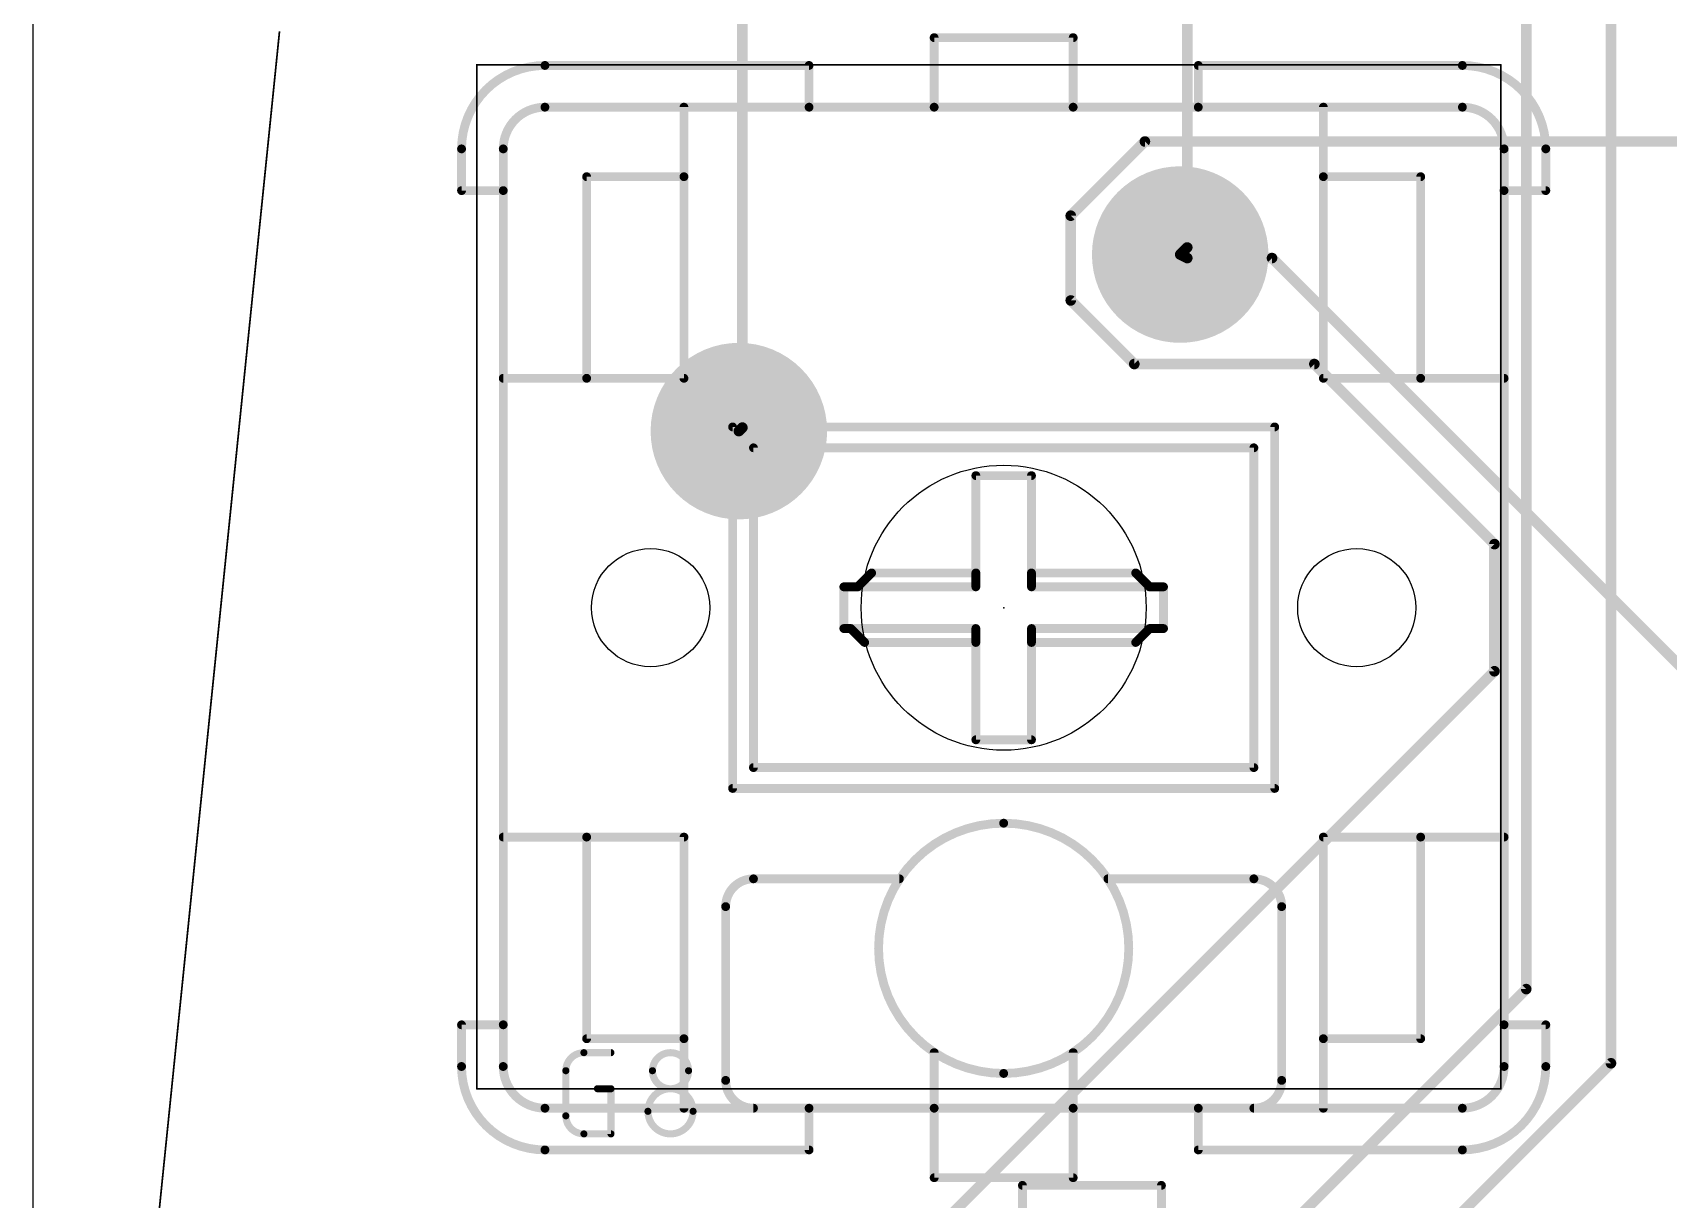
# Model space of a CAD drawing. Extents: x 8 to 150, y -13 to 106.
# Drawn here: x 7.62 to 31.15, y 60.07 to 76.85 of the extents above; entities that cross this region are included whole.
import ezdxf

# ---------------------------------------------------------------- set-up
doc = ezdxf.new("R2010")
doc.units = 0
for name, color, linetype in [('1', 22, 'CONTINUOUS'), ('16', 175, 'CONTINUOUS'), ('17', 82, 'CONTINUOUS'), ('20', 30, 'CONTINUOUS'), ('21', 253, 'CONTINUOUS'), ('23', 7, 'CONTINUOUS'), ('25', 253, 'CONTINUOUS'), ('49', 253, 'CONTINUOUS'), ('51', 253, 'CONTINUOUS')]:
    doc.layers.add(name, color=color, linetype=linetype)

# ---------------------------------------------------------------- blocks, each defined once
blk = doc.blocks.new('ROUNDP')
at = {"const_width": 0.5}
blk.add_lwpolyline([(0, -0.25, 1), (0, 0.25, 1), (0, -0.25)], format="xyb", dxfattribs=at)

msp = doc.modelspace()

# ---------------------------------------------------------------- linework, layer by layer
at = {"layer": '1', "const_width": 0.1524}
for points in [[(17.8308, 71.1708), (17.8308, 84.1248)], [(23.622, 75.2856), (22.5552, 74.2188)], [(32.6136, 75.2856), (23.622, 75.2856)], [(22.5552, 74.2188), (22.5552, 72.9996)], [(24.2316, 73.6092), (24.13, 73.66)], [(25.4508, 73.6092), (24.2316, 73.6092)], [(44.45, 54.61), (25.4508, 73.6092)], [(22.5552, 72.9996), (23.4696, 72.0852)], [(23.4696, 72.0852), (26.0604, 72.0852)], [(26.0604, 72.0852), (28.6512, 69.4944)], [(17.8308, 71.1708), (17.78, 71.12)], [(28.6512, 69.4944), (28.6512, 67.6656)], [(28.6512, 67.6656), (19.05, 58.0644)]]:
    msp.add_lwpolyline(points, dxfattribs=at)
at = {"layer": '1', "const_width": 0.0762}
for points in [[(23.622, 75.3237, 1), (23.622, 75.2475)], [(23.6489, 75.2587, 1), (23.5951, 75.3125)], [(22.5933, 74.2188, 1), (22.5171, 74.2188)], [(22.5283, 74.2457, 1), (22.5821, 74.1919)], [(24.147, 73.6941, 1), (24.113, 73.6259)], [(24.2316, 73.6473, 1), (24.2316, 73.5711)], [(24.2146, 73.5751, 1), (24.2486, 73.6433)], [(25.4777, 73.6361, 1), (25.4239, 73.5823)], [(25.4508, 73.5711, 1), (25.4508, 73.6473)], [(22.5171, 72.9996, 1), (22.5933, 72.9996)], [(22.5821, 73.0265, 1), (22.5283, 72.9727)], [(23.4696, 72.1233, 1), (23.4696, 72.0471)], [(23.4427, 72.0583, 1), (23.4965, 72.1121)], [(26.0873, 72.1121, 1), (26.0335, 72.0583)], [(26.0604, 72.0471, 1), (26.0604, 72.1233)], [(17.7531, 71.1469, 1), (17.8069, 71.0931)], [(17.7927, 71.1708, 1), (17.8689, 71.1708)], [(17.8577, 71.1439, 1), (17.8039, 71.1977)], [(28.6893, 69.4944, 1), (28.6131, 69.4944)], [(28.6243, 69.4675, 1), (28.6781, 69.5213)], [(28.6131, 67.6656, 1), (28.6893, 67.6656)], [(28.6781, 67.6387, 1), (28.6243, 67.6925)]]:
    msp.add_lwpolyline(points, format="xyb", dxfattribs=at)
at = {"layer": '16', "const_width": 0.1524}
for points in [[(30.3276, 62.0268), (30.3276, 96.012)], [(24.2316, 92.964), (24.2316, 73.7616)], [(29.1084, 63.0936), (29.1084, 91.2876)], [(24.2316, 73.7616), (24.13, 73.66)], [(23.7744, 57.7596), (29.1084, 63.0936)], [(25.4508, 57.15), (30.3276, 62.0268)]]:
    msp.add_lwpolyline(points, dxfattribs=at)
at = {"layer": '16', "const_width": 0.0762}
for points in [[(24.1031, 73.6869, 1), (24.1569, 73.6331)], [(24.1935, 73.7616, 1), (24.2697, 73.7616)], [(24.2585, 73.7347, 1), (24.2047, 73.7885)], [(29.0703, 63.0936, 1), (29.1465, 63.0936)], [(29.1353, 63.0667, 1), (29.0815, 63.1205)], [(30.2895, 62.0268, 1), (30.3657, 62.0268)], [(30.3545, 61.9999, 1), (30.3007, 62.0537)]]:
    msp.add_lwpolyline(points, format="xyb", dxfattribs=at)
at = {"layer": '20', "const_width": 0.025}
msp.add_lwpolyline([(8.89, 54.5206), (11.1709, 76.8708)], dxfattribs=at)
at = {"layer": '20'}
for centre, radius in [((21.59, 68.58), 2.05), ((16.51, 68.58), 0.85), ((26.67, 68.58), 0.85)]:
    msp.add_circle(centre, radius, dxfattribs=at)
at = {"layer": '21'}
for points, const_width in [([(20.59, 76.8118, 1), (20.59, 76.7482)], 0.0635), ([(20.6217, 76.78, 1), (20.5583, 76.78)], 0.0635), ([(22.6217, 76.78, 1), (22.5583, 76.78)], 0.0635), ([(22.59, 76.7482, 1), (22.59, 76.8118)], 0.0635), ([(14.99, 76.38, 0.4142), (13.79, 75.18)], 0.127), ([(14.99, 76.4118, 1), (14.99, 76.3483)], 0.0635), ([(14.99, 76.3483, 1), (14.99, 76.4118)], 0.0635), ([(18.8217, 76.38, 1), (18.7583, 76.38)], 0.0635), ([(18.79, 76.3483, 1), (18.79, 76.4118)], 0.0635), ([(24.39, 76.4118, 1), (24.39, 76.3483)], 0.0635), ([(24.4217, 76.38, 1), (24.3583, 76.38)], 0.0635), ([(28.19, 76.4118, 1), (28.19, 76.3483)], 0.0635), ([(29.39, 75.18, 0.4142), (28.19, 76.38)], 0.127), ([(28.19, 76.3483, 1), (28.19, 76.4118)], 0.0635), ([(14.99, 75.78, 0.4142), (14.39, 75.18)], 0.127), ([(14.99, 75.8118, 1), (14.99, 75.7482)], 0.0635), ([(14.99, 75.7482, 1), (14.99, 75.8118)], 0.0635), ([(18.79, 75.8118, 1), (18.79, 75.7482)], 0.0635), ([(18.7583, 75.78, 1), (18.8217, 75.78)], 0.0635), ([(18.79, 75.7482, 1), (18.79, 75.8118)], 0.0635), ([(20.59, 75.8118, 1), (20.59, 75.7482)], 0.0635), ([(20.5583, 75.78, 1), (20.6217, 75.78)], 0.0635), ([(20.59, 75.7482, 1), (20.59, 75.8118)], 0.0635), ([(22.59, 75.8118, 1), (22.59, 75.7482)], 0.0635), ([(22.5583, 75.78, 1), (22.6217, 75.78)], 0.0635), ([(22.59, 75.7482, 1), (22.59, 75.8118)], 0.0635), ([(24.39, 75.8118, 1), (24.39, 75.7482)], 0.0635), ([(24.3583, 75.78, 1), (24.4217, 75.78)], 0.0635), ([(24.39, 75.7482, 1), (24.39, 75.8118)], 0.0635), ([(28.19, 75.8118, 1), (28.19, 75.7482)], 0.0635), ([(28.79, 75.18, 0.4142), (28.19, 75.78)], 0.127), ([(28.19, 75.7482, 1), (28.19, 75.8118)], 0.0635), ([(13.8218, 75.18, 1), (13.7583, 75.18)], 0.0635), ([(13.7583, 75.18, 1), (13.8218, 75.18)], 0.0635), ([(14.4218, 75.18, 1), (14.3582, 75.18)], 0.0635), ([(14.3582, 75.18, 1), (14.4218, 75.18)], 0.0635), ([(28.8218, 75.18, 1), (28.7583, 75.18)], 0.0635), ([(28.7583, 75.18, 1), (28.8218, 75.18)], 0.0635), ([(29.4217, 75.18, 1), (29.3583, 75.18)], 0.0635), ([(29.3583, 75.18, 1), (29.4217, 75.18)], 0.0635), ([(13.79, 74.6118, 1), (13.79, 74.5482)], 0.0635), ([(13.7583, 74.58, 1), (13.8218, 74.58)], 0.0635), ([(14.4218, 74.58, 1), (14.3582, 74.58)], 0.0635), ([(14.3582, 74.58, 1), (14.4218, 74.58)], 0.0635), ([(14.39, 74.5482, 1), (14.39, 74.6118)], 0.0635), ([(28.79, 74.6118, 1), (28.79, 74.5482)], 0.0635), ([(28.8218, 74.58, 1), (28.7583, 74.58)], 0.0635), ([(28.7583, 74.58, 1), (28.8218, 74.58)], 0.0635), ([(29.3583, 74.58, 1), (29.4217, 74.58)], 0.0635), ([(29.39, 74.5482, 1), (29.39, 74.6118)], 0.0635), ([(13.79, 62.6118, 1), (13.79, 62.5483)], 0.0635), ([(13.8218, 62.58, 1), (13.7583, 62.58)], 0.0635), ([(14.4218, 62.58, 1), (14.3582, 62.58)], 0.0635), ([(14.3582, 62.58, 1), (14.4218, 62.58)], 0.0635), ([(14.39, 62.5483, 1), (14.39, 62.6118)], 0.0635), ([(28.79, 62.6118, 1), (28.79, 62.5483)], 0.0635), ([(28.8218, 62.58, 1), (28.7583, 62.58)], 0.0635), ([(28.7583, 62.58, 1), (28.8218, 62.58)], 0.0635), ([(29.4217, 62.58, 1), (29.3583, 62.58)], 0.0635), ([(29.39, 62.5483, 1), (29.39, 62.6118)], 0.0635), ([(13.79, 61.98, 0.4142), (14.99, 60.78)], 0.127), ([(13.8218, 61.98, 1), (13.7583, 61.98)], 0.0635), ([(13.7583, 61.98, 1), (13.8218, 61.98)], 0.0635), ([(14.4218, 61.98, 1), (14.3582, 61.98)], 0.0635), ([(14.3582, 61.98, 1), (14.4218, 61.98)], 0.0635), ([(14.39, 61.98, 0.4142), (14.99, 61.38)], 0.127), ([(28.19, 60.78, 0.4142), (29.39, 61.98)], 0.127), ([(28.19, 61.38, 0.4142), (28.79, 61.98)], 0.127), ([(28.8218, 61.98, 1), (28.7583, 61.98)], 0.0635), ([(28.7583, 61.98, 1), (28.8218, 61.98)], 0.0635), ([(29.4217, 61.98, 1), (29.3583, 61.98)], 0.0635), ([(29.3583, 61.98, 1), (29.4217, 61.98)], 0.0635), ([(14.99, 61.4118, 1), (14.99, 61.3483)], 0.0635), ([(14.99, 61.3483, 1), (14.99, 61.4118)], 0.0635), ([(18.79, 61.4118, 1), (18.79, 61.3483)], 0.0635), ([(18.8217, 61.38, 1), (18.7583, 61.38)], 0.0635), ([(18.79, 61.3483, 1), (18.79, 61.4118)], 0.0635), ([(20.59, 61.4118, 1), (20.59, 61.3483)], 0.0635), ([(20.6217, 61.38, 1), (20.5583, 61.38)], 0.0635), ([(20.59, 61.3483, 1), (20.59, 61.4118)], 0.0635), ([(22.59, 61.4118, 1), (22.59, 61.3483)], 0.0635), ([(22.6217, 61.38, 1), (22.5583, 61.38)], 0.0635), ([(22.59, 61.3483, 1), (22.59, 61.4118)], 0.0635), ([(24.39, 61.4118, 1), (24.39, 61.3483)], 0.0635), ([(24.4217, 61.38, 1), (24.3583, 61.38)], 0.0635), ([(24.39, 61.3483, 1), (24.39, 61.4118)], 0.0635), ([(28.19, 61.4118, 1), (28.19, 61.3483)], 0.0635), ([(28.19, 61.3483, 1), (28.19, 61.4118)], 0.0635), ([(14.99, 60.8118, 1), (14.99, 60.7482)], 0.0635), ([(14.99, 60.7482, 1), (14.99, 60.8118)], 0.0635), ([(18.7583, 60.78, 1), (18.8217, 60.78)], 0.0635), ([(18.79, 60.7482, 1), (18.79, 60.8118)], 0.0635), ([(24.39, 60.8118, 1), (24.39, 60.7482)], 0.0635), ([(24.3583, 60.78, 1), (24.4217, 60.78)], 0.0635), ([(28.19, 60.8118, 1), (28.19, 60.7482)], 0.0635), ([(28.19, 60.7482, 1), (28.19, 60.8118)], 0.0635), ([(20.59, 60.4118, 1), (20.59, 60.3483)], 0.0635), ([(20.5583, 60.38, 1), (20.6217, 60.38)], 0.0635), ([(21.86, 60.3018, 1), (21.86, 60.2383)], 0.0635), ([(21.8917, 60.27, 1), (21.8283, 60.27)], 0.0635), ([(22.5583, 60.38, 1), (22.6217, 60.38)], 0.0635), ([(22.59, 60.3483, 1), (22.59, 60.4118)], 0.0635), ([(23.8917, 60.27, 1), (23.8283, 60.27)], 0.0635), ([(23.86, 60.2383, 1), (23.86, 60.3018)], 0.0635)]:
    msp.add_lwpolyline(points, format="xyb", dxfattribs=dict(at, const_width=const_width))
at = {"layer": '21', "const_width": 0.127}
for points in [[(20.59, 76.78), (20.59, 75.78)], [(22.59, 76.78), (20.59, 76.78)], [(22.59, 76.78), (22.59, 75.78)], [(14.99, 76.38), (18.79, 76.38)], [(18.79, 76.38), (18.79, 75.78)], [(24.39, 76.38), (28.19, 76.38)], [(24.39, 76.38), (24.39, 75.78)], [(14.99, 75.78), (18.79, 75.78)], [(18.79, 75.78), (20.59, 75.78)], [(20.59, 75.78), (22.59, 75.78)], [(22.59, 75.78), (24.39, 75.78)], [(24.39, 75.78), (28.19, 75.78)], [(13.79, 74.58), (13.79, 75.18)], [(14.39, 74.58), (14.39, 75.18)], [(28.79, 75.18), (28.79, 74.58)], [(29.39, 75.18), (29.39, 74.58)], [(14.39, 74.58), (13.79, 74.58)], [(14.39, 62.58), (14.39, 74.58)], [(28.79, 74.58), (28.79, 62.58)], [(28.79, 74.58), (29.39, 74.58)], [(13.79, 61.98), (13.79, 62.58)], [(14.39, 62.58), (13.79, 62.58)], [(14.39, 61.98), (14.39, 62.58)], [(28.79, 62.58), (28.79, 61.98)], [(28.79, 62.58), (29.39, 62.58)], [(29.39, 62.58), (29.39, 61.98)], [(18.79, 61.38), (14.99, 61.38)], [(20.59, 61.38), (18.79, 61.38)], [(18.79, 61.38), (18.79, 60.78)], [(22.59, 61.38), (20.59, 61.38)], [(20.59, 61.38), (20.59, 60.38)], [(24.39, 61.38), (22.59, 61.38)], [(22.59, 61.38), (22.59, 60.38)], [(28.19, 61.38), (24.39, 61.38)], [(24.39, 61.38), (24.39, 60.78)], [(18.79, 60.78), (14.99, 60.78)], [(28.19, 60.78), (24.39, 60.78)], [(22.59, 60.38), (20.59, 60.38)], [(21.86, 60.27), (21.86, 59.27)], [(23.86, 60.27), (21.86, 60.27)], [(23.86, 60.27), (23.86, 59.27)]]:
    msp.add_lwpolyline(points, dxfattribs=at)
at = {"layer": '23'}
msp.add_point((21.59, 68.58), dxfattribs=at)
at = {"layer": '25'}
for points, const_width in [([(15.5504, 62.1792, 0.4142), (15.2908, 61.9196)], 0.1016), ([(15.5504, 62.2046, 1), (15.5504, 62.1538)], 0.0508), ([(15.5504, 62.1538, 1), (15.5504, 62.2046)], 0.0508), ([(15.9399, 62.1538, 1), (15.9399, 62.2046)], 0.0508), ([(17.0561, 61.9196, 1), (16.5368, 61.9196)], 0.1016), ([(15.3162, 61.9196, 1), (15.2654, 61.9196)], 0.0508), ([(15.2654, 61.9196, 1), (15.3162, 61.9196)], 0.0508), ([(16.5368, 61.9196, 1), (17.0561, 61.9196)], 0.1016), ([(16.5622, 61.9196, 1), (16.5114, 61.9196)], 0.0508), ([(16.5114, 61.9196, 1), (16.5622, 61.9196)], 0.0508), ([(17.0815, 61.9196, 1), (17.0307, 61.9196)], 0.0508), ([(17.0307, 61.9196, 1), (17.0815, 61.9196)], 0.0508), ([(15.7452, 61.6853, 1), (15.7452, 61.6345)], 0.0508), ([(15.9653, 61.6599, 1), (15.9145, 61.6599)], 0.0508), ([(15.9399, 61.6345, 1), (15.9399, 61.6853)], 0.0508), ([(17.121, 61.3354, 1), (16.4719, 61.3354)], 0.1016), ([(15.2908, 61.2704, 0.4142), (15.5504, 61.0108)], 0.1016), ([(15.3162, 61.2704, 1), (15.2654, 61.2704)], 0.0508), ([(15.2654, 61.2704, 1), (15.3162, 61.2704)], 0.0508), ([(16.4719, 61.3354, 1), (17.121, 61.3354)], 0.1016), ([(16.4973, 61.3354, 1), (16.4465, 61.3354)], 0.0508), ([(16.4465, 61.3354, 1), (16.4973, 61.3354)], 0.0508), ([(17.1464, 61.3354, 1), (17.0956, 61.3354)], 0.0508), ([(17.0956, 61.3354, 1), (17.1464, 61.3354)], 0.0508), ([(15.5504, 61.0362, 1), (15.5504, 60.9854)], 0.0508), ([(15.5504, 60.9854, 1), (15.5504, 61.0362)], 0.0508), ([(15.9145, 61.0108, 1), (15.9653, 61.0108)], 0.0508), ([(15.9399, 60.9854, 1), (15.9399, 61.0362)], 0.0508)]:
    msp.add_lwpolyline(points, format="xyb", dxfattribs=dict(at, const_width=const_width))
at = {"layer": '25', "const_width": 0.1016}
for points in [[(15.5504, 62.1792), (15.9399, 62.1792)], [(15.2908, 61.2704), (15.2908, 61.9196)], [(15.7452, 61.6599), (15.9399, 61.6599)], [(15.9399, 61.6599), (15.9399, 61.0108)], [(15.9399, 61.0108), (15.5504, 61.0108)]]:
    msp.add_lwpolyline(points, dxfattribs=at)
at = {"layer": '49'}
msp.add_line((7.62, 100), (7.62, -12.7), dxfattribs=at)
at = {"layer": '49', "const_width": 0.025}
for points in [[(28.7414, 76.3905), (14.0094, 76.3905)], [(14.0094, 76.3905), (14.0094, 61.6585)], [(28.7414, 61.6585), (28.7414, 76.3905)], [(14.0094, 61.6585), (28.7414, 61.6585)]]:
    msp.add_lwpolyline(points, dxfattribs=at)
at = {"layer": '49', "const_width": 0.0125}
for points in [[(14.0156, 76.3905, 1), (14.0031, 76.3905)], [(14.0094, 76.3967, 1), (14.0094, 76.3843)], [(28.7476, 76.3905, 1), (28.7351, 76.3905)], [(28.7414, 76.3843, 1), (28.7414, 76.3967)], [(14.0094, 61.6648, 1), (14.0094, 61.6523)], [(14.0031, 61.6585, 1), (14.0156, 61.6585)], [(28.7351, 61.6585, 1), (28.7476, 61.6585)], [(28.7414, 61.6523, 1), (28.7414, 61.6648)]]:
    msp.add_lwpolyline(points, format="xyb", dxfattribs=at)
at = {"layer": '51', "const_width": 0.127}
for points in [[(16.99, 74.78), (16.99, 75.78)], [(26.19, 74.78), (26.19, 75.78)], [(15.59, 71.88), (15.59, 74.78)], [(15.59, 74.78), (16.99, 74.78)], [(16.99, 71.88), (16.99, 74.78)], [(26.19, 71.88), (26.19, 74.78)], [(26.19, 74.78), (27.59, 74.78)], [(27.59, 71.88), (27.59, 74.78)], [(14.39, 71.88), (15.59, 71.88)], [(15.59, 71.88), (16.99, 71.88)], [(26.19, 71.88), (27.59, 71.88)], [(27.59, 71.88), (28.79, 71.88)], [(17.69, 71.18), (25.49, 71.18)], [(17.69, 65.98), (17.69, 71.18)], [(25.49, 71.18), (25.49, 65.98)], [(17.99, 66.28), (17.99, 70.88)], [(17.99, 70.88), (25.19, 70.88)], [(25.19, 70.88), (25.19, 66.28)], [(21.19, 69.08), (21.19, 70.48)], [(21.19, 70.48), (21.99, 70.48)], [(21.99, 70.48), (21.99, 69.08)], [(19.49, 68.88), (19.69, 69.08)], [(19.69, 69.08), (21.19, 69.08)], [(21.19, 68.88), (21.19, 69.08)], [(21.99, 69.08), (21.99, 68.88)], [(21.99, 69.08), (23.49, 69.08)], [(23.69, 68.88), (23.49, 69.08)], [(19.29, 68.28), (19.29, 68.88)], [(19.29, 68.88), (19.49, 68.88)], [(19.49, 68.88), (21.19, 68.88)], [(21.99, 68.88), (23.69, 68.88)], [(23.69, 68.88), (23.89, 68.88)], [(23.89, 68.88), (23.89, 68.28)], [(19.29, 68.28), (19.39, 68.28)], [(21.19, 68.28), (19.39, 68.28)], [(19.39, 68.28), (19.59, 68.08)], [(21.19, 68.08), (21.19, 68.28)], [(23.69, 68.28), (21.99, 68.28)], [(21.99, 68.28), (21.99, 68.08)], [(23.49, 68.08), (23.69, 68.28)], [(23.89, 68.28), (23.69, 68.28)], [(19.59, 68.08), (21.19, 68.08)], [(21.19, 66.68), (21.19, 68.08)], [(21.99, 68.08), (21.99, 66.68)], [(21.99, 68.08), (23.49, 68.08)], [(21.99, 66.68), (21.19, 66.68)], [(25.19, 66.28), (17.99, 66.28)], [(25.49, 65.98), (17.69, 65.98)], [(14.39, 65.28), (15.59, 65.28)], [(15.59, 65.28), (16.99, 65.28)], [(15.59, 62.38), (15.59, 65.28)], [(16.99, 62.38), (16.99, 65.28)], [(26.19, 65.28), (27.59, 65.28)], [(26.19, 62.38), (26.19, 65.28)], [(27.59, 65.28), (28.79, 65.28)], [(27.59, 62.38), (27.59, 65.28)], [(20.09, 64.68), (17.99, 64.68)], [(25.19, 64.68), (23.09, 64.68)], [(17.59, 64.28), (17.59, 61.78)], [(25.59, 64.28), (25.59, 61.78)], [(15.59, 62.38), (16.99, 62.38)], [(16.99, 61.38), (16.99, 62.38)], [(26.19, 61.38), (26.19, 62.38)], [(26.19, 62.38), (27.59, 62.38)], [(20.59, 61.38), (20.59, 62.18)], [(22.59, 62.18), (22.59, 61.38)]]:
    msp.add_lwpolyline(points, dxfattribs=at)
at = {"layer": '51'}
for points, const_width in [([(17.0218, 75.78, 1), (16.9583, 75.78)], 0.0635), ([(26.2218, 75.78, 1), (26.1583, 75.78)], 0.0635), ([(15.59, 74.8118, 1), (15.59, 74.7482)], 0.0635), ([(15.6218, 74.78, 1), (15.5583, 74.78)], 0.0635), ([(17.0218, 74.78, 1), (16.9583, 74.78)], 0.0635), ([(16.99, 74.7482, 1), (16.99, 74.8118)], 0.0635), ([(26.19, 74.8118, 1), (26.19, 74.7482)], 0.0635), ([(26.2218, 74.78, 1), (26.1583, 74.78)], 0.0635), ([(27.6217, 74.78, 1), (27.5583, 74.78)], 0.0635), ([(27.59, 74.7482, 1), (27.59, 74.8118)], 0.0635), ([(16.9583, 74.78, 1), (17.0218, 74.78)], 0.0635), ([(26.1583, 74.78, 1), (26.2218, 74.78)], 0.0635), ([(14.39, 71.9118, 1), (14.39, 71.8483)], 0.0635), ([(15.59, 71.9118, 1), (15.59, 71.8483)], 0.0635), ([(15.5583, 71.88, 1), (15.6218, 71.88)], 0.0635), ([(15.59, 71.8483, 1), (15.59, 71.9118)], 0.0635), ([(16.9583, 71.88, 1), (17.0218, 71.88)], 0.0635), ([(16.99, 71.8483, 1), (16.99, 71.9118)], 0.0635), ([(26.19, 71.9118, 1), (26.19, 71.8483)], 0.0635), ([(26.1583, 71.88, 1), (26.2218, 71.88)], 0.0635), ([(27.59, 71.9118, 1), (27.59, 71.8483)], 0.0635), ([(27.5583, 71.88, 1), (27.6217, 71.88)], 0.0635), ([(27.59, 71.8483, 1), (27.59, 71.9118)], 0.0635), ([(28.79, 71.8483, 1), (28.79, 71.9118)], 0.0635), ([(17.69, 71.2118, 1), (17.69, 71.1483)], 0.0635), ([(17.7218, 71.18, 1), (17.6583, 71.18)], 0.0635), ([(25.5218, 71.18, 1), (25.4583, 71.18)], 0.0635), ([(25.49, 71.1483, 1), (25.49, 71.2118)], 0.0635), ([(17.99, 70.9118, 1), (17.99, 70.8483)], 0.0635), ([(18.0218, 70.88, 1), (17.9583, 70.88)], 0.0635), ([(25.2218, 70.88, 1), (25.1583, 70.88)], 0.0635), ([(25.19, 70.8483, 1), (25.19, 70.9118)], 0.0635), ([(21.2218, 70.48, 1), (21.1583, 70.48)], 0.0635), ([(21.19, 70.5118, 1), (21.19, 70.4483)], 0.0635), ([(22.0218, 70.48, 1), (21.9583, 70.48)], 0.0635), ([(21.99, 70.4483, 1), (21.99, 70.5118)], 0.0635), ([(19.69, 69.1118, 1), (19.69, 69.0482)], 0.0635), ([(19.7125, 69.0575, 1), (19.6675, 69.1025)], 0.0635), ([(21.2218, 69.08, 1), (21.1583, 69.08)], 0.0635), ([(21.1583, 69.08, 1), (21.2218, 69.08)], 0.0635), ([(21.19, 69.0482, 1), (21.19, 69.1118)], 0.0635), ([(21.99, 69.1118, 1), (21.99, 69.0482)], 0.0635), ([(22.0218, 69.08, 1), (21.9583, 69.08)], 0.0635), ([(21.9583, 69.08, 1), (22.0218, 69.08)], 0.0635), ([(23.5125, 69.1025, 1), (23.4675, 69.0575)], 0.0635), ([(23.49, 69.0482, 1), (23.49, 69.1118)], 0.0635), ([(19.29, 68.9118, 1), (19.29, 68.8483)], 0.0635), ([(19.3218, 68.88, 1), (19.2583, 68.88)], 0.0635), ([(19.4675, 68.9025, 1), (19.5125, 68.8575)], 0.0635), ([(19.49, 68.9118, 1), (19.49, 68.8483)], 0.0635), ([(19.49, 68.8483, 1), (19.49, 68.9118)], 0.0635), ([(21.1583, 68.88, 1), (21.2218, 68.88)], 0.0635), ([(21.19, 68.8483, 1), (21.19, 68.9118)], 0.0635), ([(21.99, 68.9118, 1), (21.99, 68.8483)], 0.0635), ([(21.9583, 68.88, 1), (22.0218, 68.88)], 0.0635), ([(23.69, 68.9118, 1), (23.69, 68.8483)], 0.0635), ([(23.6675, 68.8575, 1), (23.7125, 68.9025)], 0.0635), ([(23.69, 68.8483, 1), (23.69, 68.9118)], 0.0635), ([(23.9217, 68.88, 1), (23.8583, 68.88)], 0.0635), ([(23.89, 68.8483, 1), (23.89, 68.9118)], 0.0635), ([(19.29, 68.3118, 1), (19.29, 68.2482)], 0.0635), ([(19.2583, 68.28, 1), (19.3218, 68.28)], 0.0635), ([(19.39, 68.3118, 1), (19.39, 68.2482)], 0.0635), ([(19.4125, 68.3025, 1), (19.3675, 68.2575)], 0.0635), ([(19.39, 68.2482, 1), (19.39, 68.3118)], 0.0635), ([(21.2218, 68.28, 1), (21.1583, 68.28)], 0.0635), ([(21.19, 68.2482, 1), (21.19, 68.3118)], 0.0635), ([(21.99, 68.3118, 1), (21.99, 68.2482)], 0.0635), ([(22.0218, 68.28, 1), (21.9583, 68.28)], 0.0635), ([(23.69, 68.3118, 1), (23.69, 68.2482)], 0.0635), ([(23.7125, 68.2575, 1), (23.6675, 68.3025)], 0.0635), ([(23.69, 68.2482, 1), (23.69, 68.3118)], 0.0635), ([(23.8583, 68.28, 1), (23.9217, 68.28)], 0.0635), ([(23.89, 68.2482, 1), (23.89, 68.3118)], 0.0635), ([(19.59, 68.1118, 1), (19.59, 68.0482)], 0.0635), ([(19.5675, 68.0575, 1), (19.6125, 68.1025)], 0.0635), ([(21.2218, 68.08, 1), (21.1583, 68.08)], 0.0635), ([(21.1583, 68.08, 1), (21.2218, 68.08)], 0.0635), ([(21.19, 68.0482, 1), (21.19, 68.1118)], 0.0635), ([(21.99, 68.1118, 1), (21.99, 68.0482)], 0.0635), ([(22.0218, 68.08, 1), (21.9583, 68.08)], 0.0635), ([(21.9583, 68.08, 1), (22.0218, 68.08)], 0.0635), ([(23.4675, 68.1025, 1), (23.5125, 68.0575)], 0.0635), ([(23.49, 68.0482, 1), (23.49, 68.1118)], 0.0635), ([(21.19, 66.7118, 1), (21.19, 66.6483)], 0.0635), ([(21.1583, 66.68, 1), (21.2218, 66.68)], 0.0635), ([(21.9583, 66.68, 1), (22.0218, 66.68)], 0.0635), ([(21.99, 66.6483, 1), (21.99, 66.7118)], 0.0635), ([(17.99, 66.3118, 1), (17.99, 66.2482)], 0.0635), ([(17.9583, 66.28, 1), (18.0218, 66.28)], 0.0635), ([(25.1583, 66.28, 1), (25.2218, 66.28)], 0.0635), ([(25.19, 66.2482, 1), (25.19, 66.3118)], 0.0635), ([(17.69, 66.0118, 1), (17.69, 65.9483)], 0.0635), ([(17.6583, 65.98, 1), (17.7218, 65.98)], 0.0635), ([(25.4583, 65.98, 1), (25.5218, 65.98)], 0.0635), ([(25.49, 65.9483, 1), (25.49, 66.0118)], 0.0635), ([(21.59, 65.48, 1), (21.59, 61.88)], 0.127), ([(21.59, 61.88, 1), (21.59, 65.48)], 0.127), ([(21.59, 65.5118, 1), (21.59, 65.4483)], 0.0635), ([(21.59, 65.4483, 1), (21.59, 65.5118)], 0.0635), ([(14.39, 65.3118, 1), (14.39, 65.2482)], 0.0635), ([(15.59, 65.3118, 1), (15.59, 65.2482)], 0.0635), ([(15.6218, 65.28, 1), (15.5583, 65.28)], 0.0635), ([(15.59, 65.2482, 1), (15.59, 65.3118)], 0.0635), ([(17.0218, 65.28, 1), (16.9583, 65.28)], 0.0635), ([(16.99, 65.2482, 1), (16.99, 65.3118)], 0.0635), ([(26.19, 65.3118, 1), (26.19, 65.2482)], 0.0635), ([(26.2218, 65.28, 1), (26.1583, 65.28)], 0.0635), ([(27.59, 65.3118, 1), (27.59, 65.2482)], 0.0635), ([(27.6217, 65.28, 1), (27.5583, 65.28)], 0.0635), ([(27.59, 65.2482, 1), (27.59, 65.3118)], 0.0635), ([(28.79, 65.2482, 1), (28.79, 65.3118)], 0.0635), ([(17.99, 64.68, 0.4142), (17.59, 64.28)], 0.127), ([(17.99, 64.7118, 1), (17.99, 64.6483)], 0.0635), ([(17.99, 64.6483, 1), (17.99, 64.7118)], 0.0635), ([(20.09, 64.6483, 1), (20.09, 64.7118)], 0.0635), ([(23.09, 64.7118, 1), (23.09, 64.6483)], 0.0635), ([(25.59, 64.28, 0.4142), (25.19, 64.68)], 0.127), ([(25.19, 64.7118, 1), (25.19, 64.6483)], 0.0635), ([(25.19, 64.6483, 1), (25.19, 64.7118)], 0.0635), ([(17.6217, 64.28, 1), (17.5583, 64.28)], 0.0635), ([(17.5583, 64.28, 1), (17.6217, 64.28)], 0.0635), ([(25.6217, 64.28, 1), (25.5583, 64.28)], 0.0635), ([(25.5583, 64.28, 1), (25.6217, 64.28)], 0.0635), ([(15.59, 62.4118, 1), (15.59, 62.3483)], 0.0635), ([(15.5583, 62.38, 1), (15.6218, 62.38)], 0.0635), ([(17.0218, 62.38, 1), (16.9583, 62.38)], 0.0635), ([(16.9583, 62.38, 1), (17.0218, 62.38)], 0.0635), ([(16.99, 62.3483, 1), (16.99, 62.4118)], 0.0635), ([(26.19, 62.4118, 1), (26.19, 62.3483)], 0.0635), ([(26.2218, 62.38, 1), (26.1583, 62.38)], 0.0635), ([(26.1583, 62.38, 1), (26.2218, 62.38)], 0.0635), ([(27.5583, 62.38, 1), (27.6217, 62.38)], 0.0635), ([(27.59, 62.3483, 1), (27.59, 62.4118)], 0.0635), ([(20.6217, 62.18, 1), (20.5583, 62.18)], 0.0635), ([(22.6217, 62.18, 1), (22.5583, 62.18)], 0.0635), ([(21.59, 61.9118, 1), (21.59, 61.8483)], 0.0635), ([(21.59, 61.8483, 1), (21.59, 61.9118)], 0.0635), ([(17.59, 61.78, 0.4142), (17.99, 61.38)], 0.127), ([(17.6217, 61.78, 1), (17.5583, 61.78)], 0.0635), ([(17.5583, 61.78, 1), (17.6217, 61.78)], 0.0635), ([(25.19, 61.38, 0.4142), (25.59, 61.78)], 0.127), ([(25.6217, 61.78, 1), (25.5583, 61.78)], 0.0635), ([(25.5583, 61.78, 1), (25.6217, 61.78)], 0.0635), ([(17.99, 61.3483, 1), (17.99, 61.4118)], 0.0635), ([(25.19, 61.4118, 1), (25.19, 61.3483)], 0.0635), ([(16.9583, 61.38, 1), (17.0218, 61.38)], 0.0635), ([(20.5583, 61.38, 1), (20.6217, 61.38)], 0.0635), ([(22.5583, 61.38, 1), (22.6217, 61.38)], 0.0635), ([(26.1583, 61.38, 1), (26.2218, 61.38)], 0.0635)]:
    msp.add_lwpolyline(points, format="xyb", dxfattribs=dict(at, const_width=const_width))

# ---------------------------------------------------------------- block references
at = {"layer": '17', "xscale": 2.54, "yscale": 2.54}
for p in [(24.13, 73.66), (24.13, 73.66), (17.78, 71.12), (17.78, 71.12)]:
    msp.add_blockref('ROUNDP', p, dxfattribs=at)

doc.saveas('drawing.dxf')
